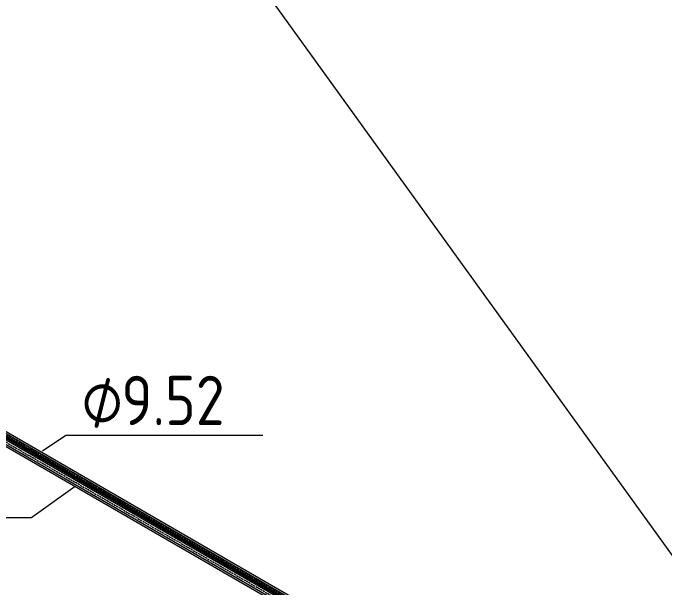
# Model space of a CAD drawing. Header units: millimetres. Extents: x -88595 to 880822, y -1054509 to -148035.
# Drawn here: x 380549 to 383860, y -324196 to -321279 of the extents above; entities that cross this region are included whole.
import ezdxf

# ---------------------------------------------------------------- set-up
doc = ezdxf.new("R2010")
doc.units = ezdxf.units.MM
doc.linetypes.add('$12$ADSK_Осевая', pattern=[14, 10, -2, 0, -2])
for name, color, linetype, lineweight in [('Изоляция', 7, 'Continuous', 18), ('Марки', 7, 'Continuous', 20), ('Трубопровод', 7, 'Continuous', 18)]:
    doc.layers.add(name, color=color, linetype=linetype, lineweight=lineweight)
doc.styles.add('$10$GOST Common', font='GOST_Common.ttf', dxfattribs={"width": 0.9, "height": 250})
doc.styles.add('$6$GOST Common_1', font='GOST_Common.ttf', dxfattribs={"width": 0.9, "height": 250})

# ---------------------------------------------------------------- blocks, each defined once
blk = doc.blocks.new('$0$ADSK_M_Трубы - Диаметр_10-3265709-В_ОВ3_1')
at = {"layer": 'Марки'}
blk.add_line((-18838.4, 4128.3), (-17838.4, 4128.3), dxfattribs=at)

msp = doc.modelspace()

# ---------------------------------------------------------------- linework, layer by layer
at = {"layer": 'Изоляция', "color": 190, "true_color": 0x8000ff}
for p, q in [((383816.1, -325311.6), (378558.9, -322276.4)), ((378541.9, -322298.3), (383802.3, -325335.5))]:
    msp.add_line(p, q, dxfattribs=at)
at = {"layer": 'Изоляция', "color": 134, "true_color": 0x00a6a6}
for p, q in [((383713.3, -325282.9), (378581, -322319.9)), ((378560.5, -322350.8), (383694.8, -325315))]:
    msp.add_line(p, q, dxfattribs=at)
at = {"layer": 'Марки'}
for p, q in [((377253.7, -314828.6), (383956.9, -324116)), ((380698.2, -323501), (380817.7, -323421.4)), ((380865, -323682.2), (380645, -323839.4))]:
    msp.add_line(p, q, dxfattribs=at)
at = {"layer": 'Трубопровод', "color": 190, "true_color": 0x8000ff}
for p, q in [((378546.4, -322290.5), (383806.8, -325327.7)), ((383811.6, -325319.4), (378551.1, -322282.3))]:
    msp.add_line(p, q, dxfattribs=at)
at = {"layer": 'Трубопровод', "color": 190, "linetype": '$12$ADSK_Осевая', "true_color": 0x8000ff}
msp.add_line((378548.7, -322286.4), (383809.2, -325323.6), dxfattribs=at)
msp.add_line((378548.7, -322286.4), (383809.2, -325323.6), dxfattribs=at)
at = {"layer": 'Трубопровод', "color": 134, "true_color": 0x00a6a6}
for p, q in [((378565, -322343), (383699.3, -325307.2)), ((383708.8, -325290.7), (378574.5, -322326.5))]:
    msp.add_line(p, q, dxfattribs=at)
at = {"layer": 'Трубопровод', "color": 134, "linetype": '$12$ADSK_Осевая', "true_color": 0x00a6a6}
msp.add_line((378569.7, -322334.7), (383704, -325299), dxfattribs=at)
msp.add_line((378569.7, -322334.7), (383704, -325299), dxfattribs=at)

# ---------------------------------------------------------------- block references
at = {"layer": 'Марки'}
for p in [(399656.1, -327549.7), (398483.4, -327967.7)]:
    msp.add_blockref('$0$ADSK_M_Трубы - Диаметр_10-3265709-В_ОВ3_1', p, dxfattribs=at)

# ---------------------------------------------------------------- texts
at = {"layer": 'Марки', "lineweight": 9, "char_height": 250, "attachment_point": 1}
for s, insert, width, style in [('\\fGOST Common|b0|i0|c254|p34|;\\W.9;⌀', (380896.9, -323119.8), 245.316, '$6$GOST Common_1'), ('9.52', (381099.3, -323119.8), 663.797, '$10$GOST Common')]:
    msp.add_mtext(s, dxfattribs=dict(at, insert=insert, width=width, style=style))

doc.saveas('drawing.dxf')
